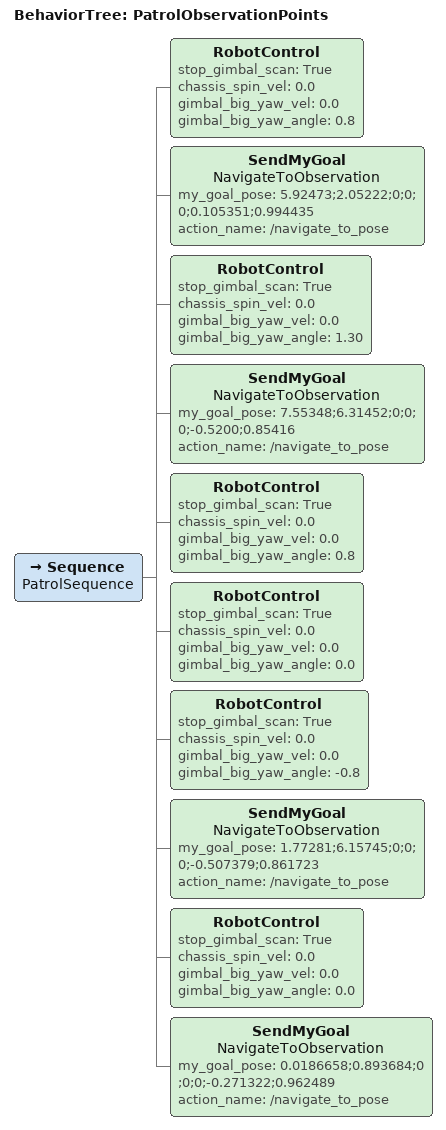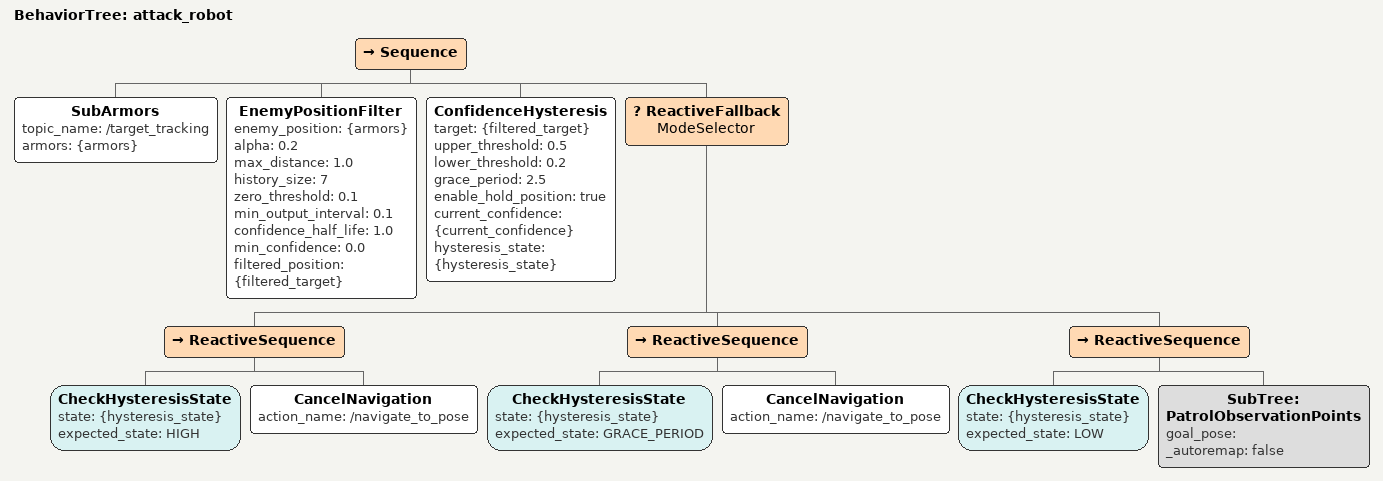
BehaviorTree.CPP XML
<?xml version="1.0" encoding="UTF-8"?>
<root BTCPP_format="4"
      main_tree_to_execute="attack_robot">
  <BehaviorTree ID="PatrolObservationPoints">
    <Sequence name="PatrolSequence">
      <RobotControl stop_gimbal_scan="True"
                    chassis_spin_vel="0.0"
                    gimbal_big_yaw_vel="0.0"
                    gimbal_big_yaw_angle="0.8"/>
      <SendMyGoal name="NavigateToObservation"
                  my_goal_pose="5.92473;2.05222;0;0;0;0.105351;0.994435"
                  action_name="/navigate_to_pose"/>
      <RobotControl stop_gimbal_scan="True"
                    chassis_spin_vel="0.0"
                    gimbal_big_yaw_vel="0.0"
                    gimbal_big_yaw_angle="1.30"/>
      <SendMyGoal name="NavigateToObservation"
                  my_goal_pose="7.55348;6.31452;0;0;0;-0.5200;0.85416"
                  action_name="/navigate_to_pose"/>
      <RobotControl stop_gimbal_scan="True"
                    chassis_spin_vel="0.0"
                    gimbal_big_yaw_vel="0.0"
                    gimbal_big_yaw_angle="0.8"/>
      <RobotControl stop_gimbal_scan="True"
                    chassis_spin_vel="0.0"
                    gimbal_big_yaw_vel="0.0"
                    gimbal_big_yaw_angle="0.0"/>
      <RobotControl stop_gimbal_scan="True"
                    chassis_spin_vel="0.0"
                    gimbal_big_yaw_vel="0.0"
                    gimbal_big_yaw_angle="-0.8"/>
      <SendMyGoal name="NavigateToObservation"
                  my_goal_pose="1.77281;6.15745;0;0;0;-0.507379;0.861723"
                  action_name="/navigate_to_pose"/>
      <RobotControl stop_gimbal_scan="True"
                    chassis_spin_vel="0.0"
                    gimbal_big_yaw_vel="0.0"
                    gimbal_big_yaw_angle="0.0"/>
      <SendMyGoal name="NavigateToObservation"
                  my_goal_pose="0.0186658;0.893684;0;0;0;-0.271322;0.962489"
                  action_name="/navigate_to_pose"/>
    </Sequence>
  </BehaviorTree>

  <BehaviorTree ID="attack_robot">
    <Sequence>
      <SubArmors topic_name="/target_tracking"
                 armors="{armors}"/>
      <EnemyPositionFilter enemy_position="{armors}"
                           alpha="0.2"
                           max_distance="1.0"
                           history_size="7"
                           zero_threshold="0.1"
                           min_output_interval="0.1"
                           confidence_half_life="1.0"
                           min_confidence="0.0"
                           filtered_position="{filtered_target}"/>
      <ConfidenceHysteresis target="{filtered_target}"
                            upper_threshold="0.5"
                            lower_threshold="0.2"
                            grace_period="2.5"
                            enable_hold_position="true"
                            current_confidence="{current_confidence}"
                            hysteresis_state="{hysteresis_state}"/>
      <ReactiveFallback name="ModeSelector">
        <ReactiveSequence>
          <CheckHysteresisState state="{hysteresis_state}"
                                expected_state="HIGH"/>
          <CancelNavigation action_name="/navigate_to_pose"/>
        </ReactiveSequence>
        <ReactiveSequence>
          <CheckHysteresisState state="{hysteresis_state}"
                                expected_state="GRACE_PERIOD"/>
          <CancelNavigation action_name="/navigate_to_pose"/>
        </ReactiveSequence>
        <ReactiveSequence>
          <CheckHysteresisState state="{hysteresis_state}"
                                expected_state="LOW"/>
          <SubTree ID="PatrolObservationPoints"
                   goal_pose=""
                   _autoremap="false"/>
        </ReactiveSequence>
      </ReactiveFallback>
    </Sequence>
  </BehaviorTree>

</root>
